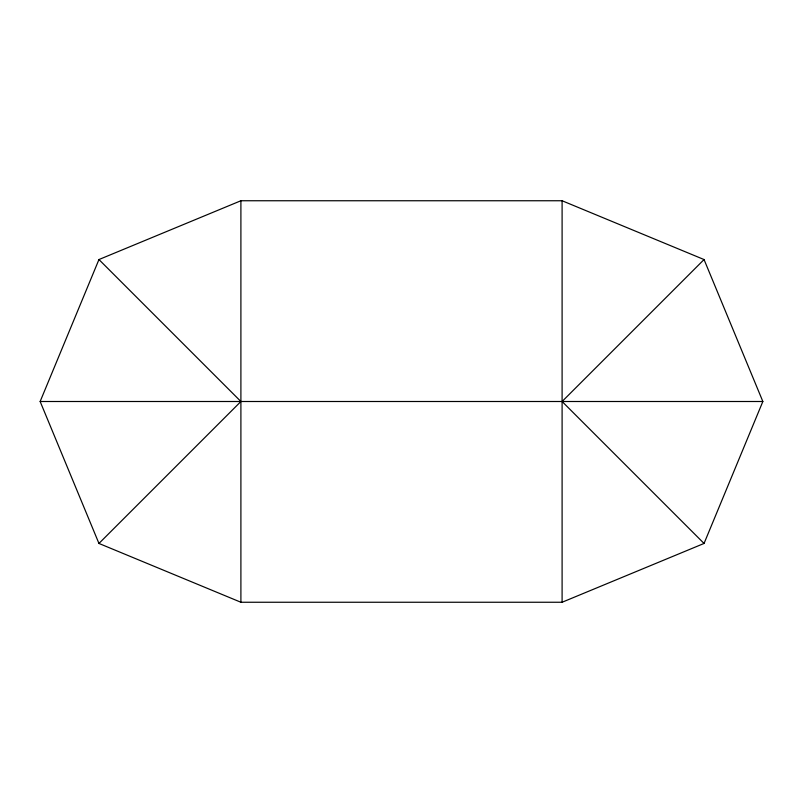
<?xml version="1.0" encoding="UTF-8"?>
<svg xmlns="http://www.w3.org/2000/svg" width="803" height="803" viewBox="0 0 803 803"><rect width="100%" height="100%" fill="white"/><g stroke="black" fill="none" stroke-linecap="round" stroke-linejoin="round"><path stroke-width="1.2" d="M40.15 401.5L98.95 259.55L240.9 200.75L562.1 200.75L704.05 259.55L762.85 401.5L704.05 543.45L562.1 602.25L240.9 602.25L98.95 543.45L40.15 401.5L762.85 401.5M98.95 543.45L240.9 401.5L98.95 259.55M704.05 259.55L562.1 401.5L704.05 543.45M562.1 200.75L562.1 602.25M240.9 200.75L240.9 602.25"/></g></svg>
